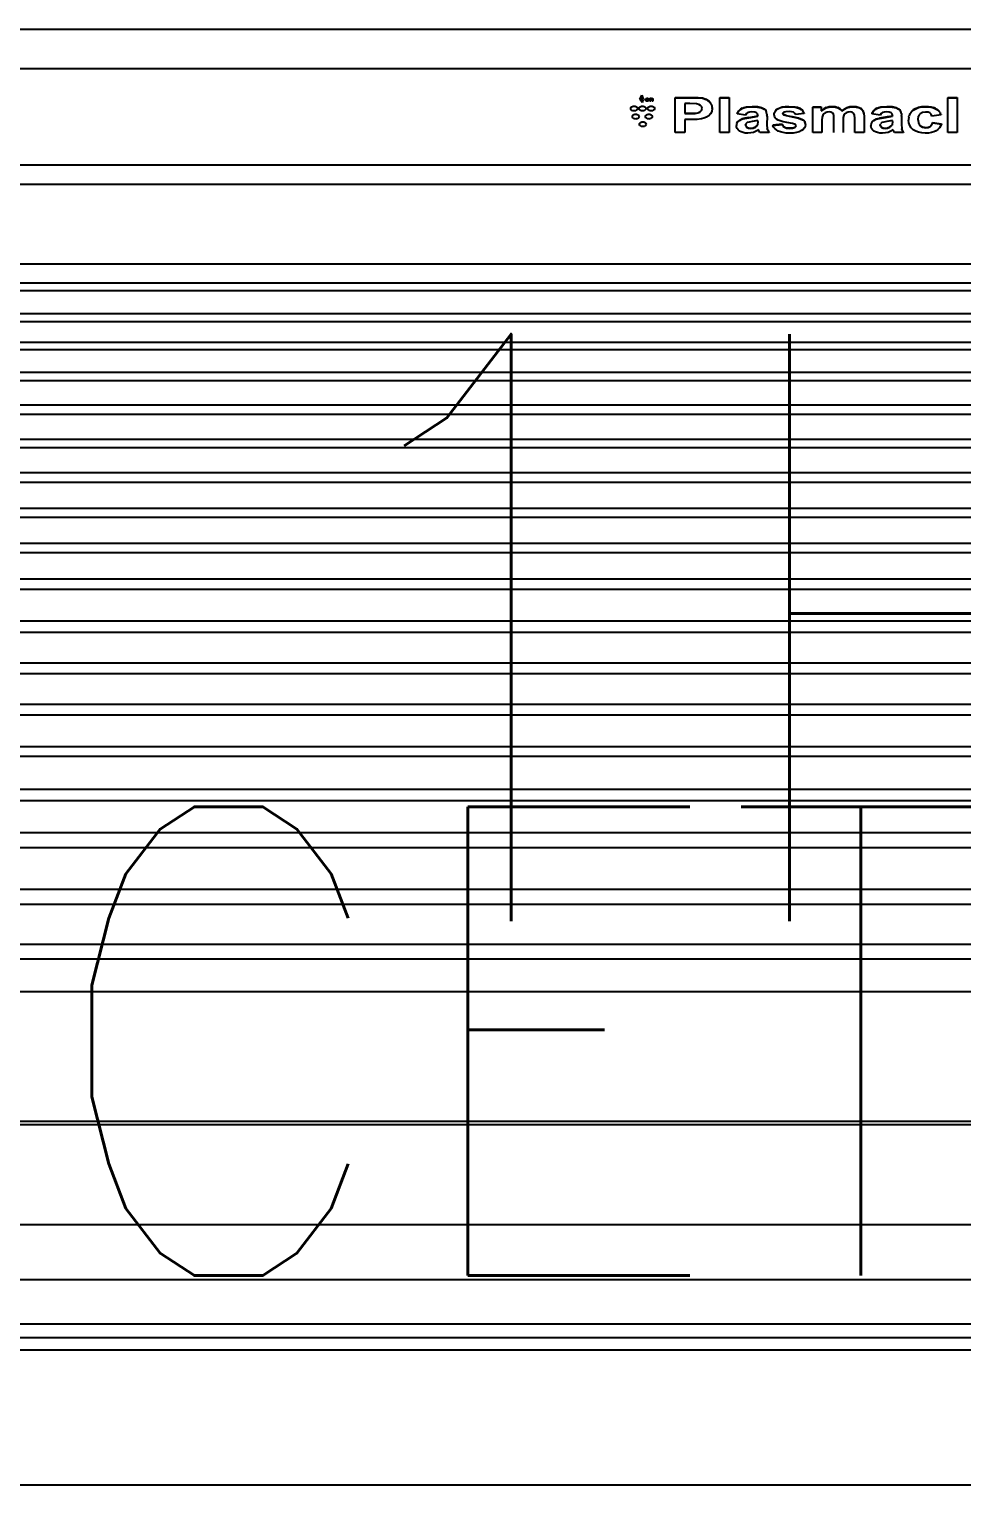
# Model space of a CAD drawing. Header units: inches. Extents: x -86208230 to 200276, y 9267 to 1246656.
# Drawn here: x 123153 to 123849, y 54973 to 56060 of the extents above; entities that cross this region are included whole.
import ezdxf
from ezdxf.enums import TextEntityAlignment as Align

# ---------------------------------------------------------------- set-up
doc = ezdxf.new("R2010")
doc.units = ezdxf.units.IN
doc.header["$MEASUREMENT"] = 0
doc.layers.add('Edges', color=7, linetype='Continuous')
doc.layers.add('partition', color=8, linetype='Continuous')
doc.layers.add('t3', color=8, linetype='Continuous', lineweight=25)
doc.styles.add('LAILA', font='romans.shx', dxfattribs={"width": 0.85})

# ---------------------------------------------------------------- blocks, each defined once
blk = doc.blocks.new('1.0HP AIR CONDITION')
for p, q in [((-1478.9, 93.4), (1478.9, 93.4)), ((1478.9, 52.1), (-1478.9, 52.1))]:
    blk.add_line(p, q)
at = {"layer": 'Edges'}
for p, q in [((-1478.9, 985.9), (1478.9, 985.9)), ((-1478.9, 956.6), (1478.9, 956.6)), ((-194.3, 933.7), (-193, 936.5)), ((-193, 936.5), (-191.8, 933.7)), ((-192.7, 931), (-193, 936.5)), ((-168, 934.9), (-156.3, 934.9)), ((-168, 934.9), (-168, 934.7)), ((-168, 934.7), (-156.3, 934.7)), ((-168, 908.6), (-168, 934.7)), ((-156.3, 934.9), (-150.9, 934.8)), ((-156.3, 934.7), (-150.9, 934.6)), ((-150.9, 934.8), (-147.7, 934.5)), ((-134.6, 934.9), (-127.7, 934.9)), ((-134.6, 934.9), (-134.6, 934.7)), ((-134.6, 934.7), (-127.7, 934.7)), ((-134.6, 908.6), (-134.6, 934.7)), ((-127.7, 934.9), (-127.7, 934.7)), ((-127.7, 934.7), (-127.7, 908.6)), ((35.5, 934.9), (42.4, 934.9)), ((35.5, 934.9), (35.5, 934.7)), ((35.5, 934.7), (42.4, 934.7)), ((35.5, 908.6), (35.5, 934.7)), ((42.4, 934.9), (42.4, 934.7)), ((42.4, 934.7), (42.4, 908.6)), ((-201.2, 926.6), (-201.1, 926.9)), ((-201.1, 926.1), (-201.2, 926.6)), ((-201.1, 927.1), (-200.9, 927.5)), ((-201.1, 926.9), (-201.1, 927.1)), ((-200.9, 925.7), (-201.1, 926.1)), ((-200.9, 927.5), (-200.5, 927.9)), ((-200.5, 925.3), (-200.9, 925.7)), ((-200.5, 927.9), (-199.9, 928.2)), ((-199.9, 925), (-200.5, 925.3)), ((-199.9, 928.2), (-199.3, 928.4)), ((-199.3, 924.8), (-199.9, 925)), ((-199.3, 928.4), (-198.7, 928.4)), ((-198.7, 924.8), (-199.3, 924.8)), ((-198.7, 928.4), (-198, 928.4)), ((-198, 924.8), (-198.7, 924.8)), ((-198, 928.4), (-197.4, 928.2)), ((-197.4, 925), (-198, 924.8)), ((-197.4, 928.2), (-196.9, 927.9)), ((-196.9, 925.3), (-197.4, 925)), ((-196.9, 927.9), (-196.5, 927.5)), ((-196.5, 925.7), (-196.9, 925.3)), ((-196.5, 927.5), (-196.3, 927.1)), ((-196.3, 926.1), (-196.5, 925.7)), ((-196.3, 927.1), (-196.2, 926.9)), ((-196.2, 926.6), (-196.3, 926.1)), ((-196.2, 926.9), (-196.2, 926.6)), ((-195, 926.6), (-194.9, 926.9)), ((-194.9, 926.1), (-195, 926.6)), ((-194.9, 927.1), (-194.6, 927.5)), ((-194.9, 926.9), (-194.9, 927.1)), ((-194.6, 925.7), (-194.9, 926.1)), ((-194.6, 927.5), (-194.2, 927.9)), ((-194.2, 925.3), (-194.6, 925.7)), ((-192.7, 931), (-194.3, 933.7)), ((-194.2, 927.9), (-193.7, 928.2)), ((-193.7, 925), (-194.2, 925.3)), ((-193.7, 928.2), (-193.1, 928.4)), ((-193.1, 924.8), (-193.7, 925)), ((-193.1, 928.4), (-192.4, 928.4)), ((-192.4, 924.8), (-193.1, 924.8)), ((-191.8, 933.7), (-192.7, 931)), ((-192.4, 928.4), (-191.8, 928.4)), ((-191.8, 924.8), (-192.4, 924.8)), ((-191.8, 928.4), (-191.2, 928.2)), ((-191.2, 925), (-191.8, 924.8)), ((-191.2, 928.2), (-190.7, 927.9)), ((-190.7, 925.3), (-191.2, 925)), ((-190.7, 927.9), (-190.3, 927.5)), ((-190.3, 925.7), (-190.7, 925.3)), ((-190.3, 927.5), (-190, 927.1)), ((-190, 926.1), (-190.3, 925.7)), ((-190.2, 933.2), (-190.1, 933.5)), ((-190.1, 932.9), (-190.2, 933.2)), ((-190.1, 933.5), (-190, 933.8)), ((-190, 932.6), (-190.1, 932.9)), ((-190, 933.8), (-189.8, 934)), ((-189.8, 932.4), (-190, 932.6)), ((-190, 927.1), (-190, 926.9)), ((-190, 926.9), (-189.9, 926.6)), ((-189.9, 926.6), (-190, 926.1)), ((-189.8, 934), (-189.5, 934.2)), ((-189.5, 932.2), (-189.8, 932.4)), ((-189.5, 934.2), (-189.2, 934.3)), ((-189.4, 933.5), (-189.5, 933.2)), ((-189.5, 933.2), (-189.4, 932.9)), ((-189.2, 932.1), (-189.5, 932.2)), ((-189.3, 933.6), (-189.4, 933.5)), ((-189.4, 932.9), (-189.3, 932.8)), ((-189.1, 933.8), (-189.3, 933.7)), ((-189.3, 933.7), (-189.3, 933.6)), ((-189.3, 932.8), (-189.3, 932.7)), ((-189.3, 932.7), (-189.1, 932.6)), ((-189.2, 934.3), (-188.8, 934.3)), ((-188.8, 932.1), (-189.2, 932.1)), ((-188.8, 933.9), (-189.1, 933.8)), ((-189.1, 932.6), (-188.8, 932.6)), ((-188.8, 934.3), (-188.5, 934.3)), ((-188.7, 933.8), (-188.8, 933.9)), ((-188.8, 932.6), (-188.7, 932.6)), ((-188.5, 932.1), (-188.8, 932.1)), ((-188.6, 933.8), (-188.7, 933.8)), ((-188.7, 932.6), (-188.6, 932.6)), ((-188.4, 933.7), (-188.6, 933.8)), ((-188.6, 932.6), (-188.4, 932.7)), ((-188.5, 934.3), (-188.3, 934.2)), ((-188.3, 932.2), (-188.5, 932.1)), ((-188.5, 926.6), (-188.4, 926.9)), ((-188.4, 926.1), (-188.5, 926.6)), ((-188.3, 933.6), (-188.4, 933.7)), ((-188.4, 932.7), (-188.3, 932.8)), ((-188.4, 927.1), (-188.1, 927.5)), ((-188.4, 926.9), (-188.4, 927.1)), ((-188.1, 925.7), (-188.4, 926.1)), ((-188.3, 934.2), (-188.1, 934.1)), ((-188.2, 933.5), (-188.3, 933.6)), ((-188.3, 932.8), (-188.2, 932.9)), ((-188.1, 932.3), (-188.3, 932.2)), ((-188.2, 933.2), (-188.2, 933.5)), ((-188.2, 932.9), (-188.2, 933.2)), ((-188.1, 934.1), (-187.9, 934)), ((-187.9, 932.4), (-188.1, 932.3)), ((-188.1, 927.5), (-187.7, 927.9)), ((-187.7, 925.3), (-188.1, 925.7)), ((-187.9, 934), (-187.7, 933.8)), ((-187.7, 932.6), (-187.9, 932.4)), ((-187.7, 933.8), (-187.6, 933.6)), ((-187.6, 932.8), (-187.7, 932.6)), ((-187.7, 927.9), (-187.2, 928.2)), ((-187.2, 925), (-187.7, 925.3)), ((-187.6, 933.6), (-187.5, 933.4)), ((-187.5, 933), (-187.6, 932.8)), ((-187.5, 933.4), (-187.5, 933.2)), ((-187.5, 933.2), (-187.5, 933)), ((-187.2, 928.2), (-186.6, 928.4)), ((-186.6, 924.8), (-187.2, 925)), ((-186.9, 932.2), (-186.9, 934.3)), ((-186.9, 934.3), (-186.3, 934.3)), ((-186.3, 932.2), (-186.9, 932.2)), ((-186.6, 928.4), (-186, 928.4)), ((-186, 924.8), (-186.6, 924.8)), ((-186.3, 934.3), (-186.3, 934)), ((-186.3, 934), (-186.1, 934.1)), ((-186.2, 933.4), (-186.3, 933.1)), ((-186.3, 933.1), (-186.3, 932.2)), ((-186.1, 933.7), (-186.2, 933.6)), ((-186.2, 933.6), (-186.2, 933.4)), ((-186.1, 934.1), (-185.9, 934.2)), ((-186, 933.8), (-186.1, 933.7)), ((-185.9, 933.9), (-186, 933.8)), ((-186, 928.4), (-185.3, 928.4)), ((-185.3, 924.8), (-186, 924.8)), ((-185.9, 934.2), (-185.7, 934.3)), ((-185.7, 933.9), (-185.9, 933.9)), ((-185.7, 934.3), (-185.4, 934.3)), ((-185.6, 933.9), (-185.7, 933.9)), ((-185.4, 933.8), (-185.6, 933.9)), ((-185.4, 934.3), (-185.2, 934.3)), ((-185.3, 933.7), (-185.4, 933.8)), ((-185.4, 933.8), (-185.4, 933.8)), ((-185.3, 933.5), (-185.3, 933.7)), ((-185.3, 933.2), (-185.3, 933.5)), ((-185.3, 932.2), (-185.3, 933.2)), ((-184.6, 932.2), (-185.3, 932.2)), ((-185.3, 928.4), (-184.7, 928.2)), ((-184.7, 925), (-185.3, 924.8)), ((-185.2, 934.3), (-185, 934.2)), ((-185, 934.2), (-184.9, 934.2)), ((-184.9, 934.2), (-184.7, 934.1)), ((-184.7, 934.1), (-184.7, 934)), ((-184.7, 934), (-184.6, 933.8)), ((-184.7, 928.2), (-184.2, 927.9)), ((-184.2, 925.3), (-184.7, 925)), ((-184.6, 933.8), (-184.6, 933.5)), ((-184.6, 933.5), (-184.6, 932.2)), ((-184.2, 927.9), (-183.8, 927.5)), ((-183.8, 925.7), (-184.2, 925.3)), ((-183.8, 927.5), (-183.5, 927.1)), ((-183.5, 926.1), (-183.8, 925.7)), ((-183.5, 927.1), (-183.5, 926.9)), ((-183.5, 926.9), (-183.5, 926.6)), ((-183.5, 926.6), (-183.5, 926.1)), ((-157.2, 930.3), (-160.7, 930.3)), ((-160.7, 930.3), (-160.7, 923.1)), ((-152, 930.1), (-157.2, 930.3)), ((-150.4, 929.7), (-152, 930.1)), ((-151, 923.5), (-149.7, 924.1)), ((-151, 923.3), (-149.7, 923.8)), ((-150.9, 934.6), (-147.7, 934.3)), ((-149.1, 928.9), (-150.4, 929.7)), ((-149.7, 924.1), (-148.8, 924.8)), ((-149.7, 923.8), (-148.8, 924.6)), ((-149.7, 924.1), (-149.7, 923.8)), ((-148.2, 927.9), (-149.1, 928.9)), ((-148.4, 925.3), (-148.8, 924.8)), ((-148.8, 924.8), (-148.8, 924.6)), ((-148.4, 925.3), (-148.1, 925.5)), ((-148, 926.7), (-148.2, 927.9)), ((-148.2, 925.7), (-148.1, 926.1)), ((-148.2, 925.7), (-148.1, 925.5)), ((-148.1, 926.1), (-148, 926.7)), ((-147.7, 934.5), (-144.9, 933.6)), ((-147.7, 934.3), (-144.9, 933.4)), ((-144.9, 933.6), (-142.6, 932)), ((-144.9, 933.4), (-142.6, 931.7)), ((-142.6, 932), (-141.6, 930.9)), ((-142.6, 932), (-142.6, 931.7)), ((-142.6, 931.7), (-141.6, 930.7)), ((-140.8, 924.5), (-141.7, 922.6)), ((-141.6, 930.9), (-141.6, 930.7)), ((-141.6, 930.7), (-141, 929.7)), ((-141, 929.7), (-141, 929.5)), ((-141, 929.5), (-140.6, 928.4)), ((-140.5, 926.7), (-140.8, 924.5)), ((-140.6, 928.4), (-140.6, 928.2)), ((-140.6, 928.2), (-140.5, 926.9)), ((-140.5, 926.8), (-140.5, 926.9)), ((-140.5, 926.7), (-140.5, 926.9)), ((-140.5, 926.8), (-140.5, 926.7)), ((-121.7, 922.8), (-120.5, 924.9)), ((-120.5, 924.9), (-120.3, 925.2)), ((-120.5, 924.9), (-120.3, 924.9)), ((-119.3, 926.1), (-120.3, 925.2)), ((-120.3, 924.9), (-119.3, 925.9)), ((-120.3, 925.2), (-120.3, 924.9)), ((-118.1, 926.9), (-119.3, 926.1)), ((-119.3, 925.9), (-118.1, 926.6)), ((-119.3, 926.1), (-119.3, 925.9)), ((-118.1, 926.9), (-116.7, 927.4)), ((-118.1, 926.6), (-116.7, 927.2)), ((-118.1, 926.9), (-118.1, 926.6)), ((-116.7, 927.4), (-114.9, 927.9)), ((-116.7, 927.2), (-114.9, 927.6)), ((-116.7, 927.4), (-116.7, 927.2)), ((-114.9, 927.9), (-110.5, 928.2)), ((-114.9, 927.6), (-110.5, 927.9)), ((-114.9, 927.9), (-114.9, 927.6)), ((-112.6, 924), (-113.8, 923.6)), ((-111, 924.1), (-112.6, 924)), ((-108.7, 924), (-111, 924.1)), ((-110.5, 928.2), (-106.5, 928)), ((-110.5, 927.9), (-106.5, 927.7)), ((-107.3, 923.5), (-108.7, 924)), ((-106.5, 928), (-103.6, 927.4)), ((-106.5, 927.7), (-103.6, 927.1)), ((-103.6, 927.4), (-103.6, 927.1)), ((-103.6, 927.4), (-101.7, 926.5)), ((-103.6, 927.1), (-101.7, 926.2)), ((-101.7, 926.5), (-101.7, 926.2)), ((-101.7, 926.5), (-100.4, 925.4)), ((-101.7, 926.2), (-100.4, 925.1)), ((-100.4, 925.4), (-100.4, 925.1)), ((-100.2, 924.9), (-100.4, 925.4)), ((-100.4, 925.1), (-100.2, 924.9)), ((-99.8, 923.7), (-100.2, 924.9)), ((-94, 923.6), (-93.5, 924.4)), ((-92.7, 925.6), (-93.5, 924.6)), ((-93.5, 924.4), (-92.7, 925.4)), ((-93.5, 924.6), (-93.5, 924.4)), ((-91.5, 926.5), (-92.7, 925.6)), ((-92.7, 925.4), (-91.5, 926.3)), ((-92.7, 925.6), (-92.7, 925.4)), ((-91.5, 926.5), (-90, 927.2)), ((-91.5, 926.3), (-90, 927)), ((-91.5, 926.5), (-91.5, 926.3)), ((-90, 927.2), (-88.1, 927.8)), ((-90, 927), (-88.1, 927.5)), ((-90, 927.2), (-90, 927)), ((-88.1, 927.8), (-85.9, 928.1)), ((-88.1, 927.5), (-85.9, 927.8)), ((-88.1, 927.8), (-88.1, 927.5)), ((-87, 923.8), (-87.6, 923.3)), ((-85.5, 924.2), (-87, 923.8)), ((-85.9, 928.1), (-83.3, 928.2)), ((-85.9, 928.1), (-85.9, 927.8)), ((-85.9, 927.8), (-83.3, 927.9)), ((-83.1, 924.3), (-85.5, 924.2)), ((-83.3, 928.2), (-78.6, 927.9)), ((-83.3, 927.9), (-78.6, 927.6)), ((-81.2, 924.2), (-83.1, 924.3)), ((-79.8, 923.8), (-81.2, 924.2)), ((-78.6, 927.9), (-76.8, 927.5)), ((-78.6, 927.6), (-76.8, 927.2)), ((-76.8, 927.5), (-75.3, 926.9)), ((-76.8, 927.5), (-76.8, 927.2)), ((-76.8, 927.2), (-75.3, 926.7)), ((-75.3, 926.9), (-75.3, 926.7)), ((-74.1, 926.2), (-75.3, 926.9)), ((-75.3, 926.7), (-74.1, 926)), ((-74.1, 926.2), (-74.1, 926)), ((-74.1, 926.2), (-73.1, 925.4)), ((-74.1, 926), (-73.1, 925.1)), ((-73.1, 925.4), (-73.1, 925.1)), ((-72.9, 924.9), (-73.1, 925.4)), ((-73.1, 925.1), (-72.9, 924.9)), ((-71.7, 923.2), (-72.9, 924.9)), ((-65.4, 927.8), (-59, 927.8)), ((-65.4, 927.8), (-65.4, 927.5)), ((-65.4, 927.5), (-59, 927.5)), ((-65.4, 908.6), (-65.4, 927.5)), ((-59, 927.8), (-59, 927.5)), ((-59, 927.5), (-59, 925.2)), ((-59, 924.9), (-57.2, 926.2)), ((-59, 925.2), (-58.7, 925.4)), ((-59, 925.2), (-59, 924.9)), ((-57.2, 926.5), (-58.7, 925.4)), ((-55.3, 927.4), (-57.2, 926.5)), ((-57.2, 926.2), (-55.3, 927.2)), ((-57.2, 926.5), (-57.2, 926.2)), ((-54.7, 924), (-56.1, 923.5)), ((-55.3, 927.4), (-53.2, 928)), ((-55.3, 927.2), (-53.2, 927.7)), ((-55.3, 927.4), (-55.3, 927.2)), ((-53.2, 924.1), (-54.7, 924)), ((-53.2, 928), (-50.9, 928.2)), ((-53.2, 928), (-53.2, 927.7)), ((-53.2, 927.7), (-50.9, 927.9)), ((-52, 924), (-53.2, 924.1)), ((-51.1, 923.7), (-52, 924)), ((-50.9, 928.2), (-48.6, 928)), ((-50.9, 928.2), (-50.9, 927.9)), ((-50.9, 927.9), (-48.6, 927.7)), ((-48.6, 928), (-46.6, 927.4)), ((-48.6, 928), (-48.6, 927.7)), ((-48.6, 927.7), (-46.6, 927.2)), ((-46.6, 927.4), (-46.6, 927.2)), ((-44.9, 926.5), (-46.6, 927.4)), ((-46.6, 927.2), (-44.9, 926.2)), ((-44.9, 926.5), (-44.9, 926.2)), ((-44.9, 926.5), (-43.6, 925.2)), ((-44.9, 926.2), (-43.6, 924.9)), ((-43.6, 924.9), (-41.8, 926.2)), ((-43.6, 925.2), (-43.2, 925.5)), ((-43.6, 925.2), (-43.6, 924.9)), ((-41.8, 926.5), (-43.2, 925.5)), ((-41.8, 926.5), (-39.9, 927.4)), ((-41.8, 926.2), (-39.9, 927.2)), ((-41.8, 926.5), (-41.8, 926.2)), ((-39, 923.9), (-40.4, 923.5)), ((-39.9, 927.4), (-37.8, 928)), ((-39.9, 927.2), (-37.8, 927.7)), ((-39.9, 927.4), (-39.9, 927.2)), ((-37.6, 924.1), (-39, 923.9)), ((-37.8, 928), (-35.6, 928.2)), ((-37.8, 928), (-37.8, 927.7)), ((-37.8, 927.7), (-35.6, 927.9)), ((-35.9, 923.8), (-37.6, 924.1)), ((-34.7, 923), (-35.9, 923.8)), ((-35.6, 928.2), (-33, 928)), ((-35.6, 928.2), (-35.6, 927.9)), ((-35.6, 927.9), (-33, 927.7)), ((-33, 928), (-30.8, 927.3)), ((-33, 928), (-33, 927.7)), ((-33, 927.7), (-30.8, 927.1)), ((-30.8, 927.3), (-30.8, 927.1)), ((-30.8, 927.1), (-29, 926)), ((-29, 926.3), (-30.1, 926.9)), ((-29, 926.3), (-29, 926)), ((-29, 926.3), (-27.8, 924.9)), ((-29, 926), (-27.8, 924.6)), ((-27.8, 924.9), (-27.8, 924.6)), ((-27.3, 923.3), (-27.8, 924.6)), ((-19.9, 925.2), (-21.3, 922.8)), ((-21.3, 922.8), (-19.9, 924.9)), ((-18.9, 926.1), (-19.9, 925.2)), ((-19.9, 924.9), (-18.9, 925.9)), ((-19.9, 925.2), (-19.9, 924.9)), ((-17.7, 926.9), (-18.9, 926.1)), ((-18.9, 925.9), (-17.7, 926.6)), ((-18.9, 926.1), (-18.9, 925.9)), ((-17.7, 926.9), (-16.3, 927.4)), ((-17.7, 926.6), (-16.3, 927.2)), ((-17.7, 926.9), (-17.7, 926.6)), ((-16.3, 927.4), (-14.5, 927.9)), ((-16.3, 927.2), (-14.5, 927.6)), ((-16.3, 927.4), (-16.3, 927.2)), ((-14.5, 927.9), (-10.1, 928.2)), ((-14.5, 927.6), (-10.1, 927.9)), ((-14.5, 927.9), (-14.5, 927.6)), ((-12.2, 924), (-13.4, 923.6)), ((-10.6, 924.1), (-12.2, 924)), ((-8.3, 924), (-10.6, 924.1)), ((-10.1, 928.2), (-6.1, 928)), ((-10.1, 927.9), (-6.1, 927.7)), ((-6.9, 923.5), (-8.3, 924)), ((-6.1, 928), (-3.2, 927.4)), ((-6.1, 927.7), (-3.2, 927.1)), ((-3.2, 927.4), (-3.2, 927.1)), ((-3.2, 927.4), (-1.3, 926.5)), ((-3.2, 927.1), (-1.3, 926.2)), ((-1.3, 926.5), (-1.3, 926.2)), ((-1.3, 926.5), (-0.1, 925.4)), ((-1.3, 926.2), (-0.1, 925.1)), ((-0.1, 925.4), (-0.1, 925.1)), ((0.1, 925), (-0.1, 925.4)), ((-0.1, 925.1), (0.1, 925)), ((0.6, 923.7), (0.1, 925)), ((7.3, 922.9), (8, 923.9)), ((9.5, 925.6), (8, 924.1)), ((8, 923.9), (9.5, 925.3)), ((8, 924.1), (8, 923.9)), ((11.4, 926.7), (9.5, 925.6)), ((9.5, 925.3), (11.4, 926.5)), ((9.5, 925.6), (9.5, 925.3)), ((11.4, 926.7), (13.5, 927.5)), ((11.4, 926.5), (13.5, 927.3)), ((11.4, 926.7), (11.4, 926.5)), ((13.5, 927.5), (16, 928)), ((13.5, 927.3), (16, 927.8)), ((13.5, 927.5), (13.5, 927.3)), ((16, 928), (18.7, 928.2)), ((16, 928), (16, 927.8)), ((16, 927.8), (18.7, 927.9)), ((18.8, 924), (16.5, 923.7)), ((18.7, 928.2), (21, 928.1)), ((18.7, 928.2), (18.7, 927.9)), ((18.7, 927.9), (21, 927.8)), ((20.6, 923.8), (18.8, 924)), ((22, 923.3), (20.6, 923.8)), ((21, 928.1), (23, 927.8)), ((21, 928.1), (21, 927.8)), ((21, 927.8), (23, 927.6)), ((23, 927.8), (24.8, 927.3)), ((23, 927.8), (23, 927.6)), ((23, 927.6), (24.8, 927.1)), ((24.8, 927.3), (24.8, 927.1)), ((26.3, 926.7), (24.8, 927.3)), ((24.8, 927.1), (26.3, 926.4)), ((26.3, 926.7), (26.3, 926.4)), ((26.3, 926.7), (27.6, 925.9)), ((26.3, 926.4), (27.6, 925.6)), ((27.6, 925.9), (27.6, 925.6)), ((27.6, 925.9), (28.7, 924.8)), ((27.6, 925.6), (28.7, 924.6)), ((28.7, 924.8), (28.7, 924.6)), ((29.6, 923.6), (28.7, 924.6)), ((-200, 920.5), (-199.9, 921)), ((-199.9, 920.1), (-200, 920.5)), ((-199.9, 921), (-199.7, 921.5)), ((-199.7, 919.6), (-199.9, 920.1)), ((-199.7, 921.5), (-199.3, 921.8)), ((-199.3, 919.3), (-199.7, 919.6)), ((-199.3, 921.8), (-198.8, 922.1)), ((-198.8, 919), (-199.3, 919.3)), ((-198.8, 922.1), (-198.2, 922.3)), ((-198.2, 918.8), (-198.8, 919)), ((-198.2, 922.3), (-197.5, 922.4)), ((-197.5, 918.7), (-198.2, 918.8)), ((-197.5, 922.4), (-196.9, 922.3)), ((-196.9, 918.8), (-197.5, 918.7)), ((-196.9, 922.3), (-196.3, 922.1)), ((-196.3, 919), (-196.9, 918.8)), ((-196.3, 922.1), (-195.7, 921.8)), ((-195.7, 919.3), (-196.3, 919)), ((-195.7, 921.8), (-195.3, 921.5)), ((-195.3, 919.6), (-195.7, 919.3)), ((-195.3, 921.5), (-195.1, 921)), ((-195.1, 920.1), (-195.3, 919.6)), ((-195.1, 921), (-195, 920.5)), ((-195, 920.5), (-195.1, 920.1)), ((-194.7, 914.9), (-194.6, 915.4)), ((-194.6, 914.4), (-194.7, 914.9)), ((-194.6, 915.4), (-194.4, 915.8)), ((-194.4, 914), (-194.6, 914.4)), ((-194.4, 915.8), (-194, 916.2)), ((-194, 913.6), (-194.4, 914)), ((-194, 916.2), (-193.4, 916.5)), ((-193.4, 913.3), (-194, 913.6)), ((-193.4, 916.5), (-192.8, 916.7)), ((-192.8, 913.1), (-193.4, 913.3)), ((-192.8, 916.7), (-192.2, 916.7)), ((-192.2, 913.1), (-192.8, 913.1)), ((-192.2, 916.7), (-191.5, 916.7)), ((-191.5, 913.1), (-192.2, 913.1)), ((-191.5, 916.7), (-190.9, 916.5)), ((-190.9, 913.3), (-191.5, 913.1)), ((-190.9, 916.5), (-190.4, 916.2)), ((-190.4, 913.6), (-190.9, 913.3)), ((-190.4, 916.2), (-190, 915.8)), ((-190, 914), (-190.4, 913.6)), ((-190.2, 920.5), (-190.1, 921)), ((-190.1, 920.1), (-190.2, 920.5)), ((-190.1, 921), (-189.8, 921.5)), ((-189.8, 919.6), (-190.1, 920.1)), ((-190, 915.8), (-189.8, 915.4)), ((-189.8, 914.4), (-190, 914)), ((-189.8, 921.5), (-189.4, 921.8)), ((-189.4, 919.3), (-189.8, 919.6)), ((-189.8, 915.4), (-189.7, 914.9)), ((-189.7, 914.9), (-189.8, 914.4)), ((-189.4, 921.8), (-188.9, 922.1)), ((-188.9, 919), (-189.4, 919.3)), ((-188.9, 922.1), (-188.3, 922.3)), ((-188.3, 918.8), (-188.9, 919)), ((-188.3, 922.3), (-187.7, 922.4)), ((-187.7, 918.7), (-188.3, 918.8)), ((-187.7, 922.4), (-187, 922.3)), ((-187, 918.8), (-187.7, 918.7)), ((-187, 922.3), (-186.4, 922.1)), ((-186.4, 919), (-187, 918.8)), ((-186.4, 922.1), (-185.9, 921.8)), ((-185.9, 919.3), (-186.4, 919)), ((-185.9, 921.8), (-185.5, 921.5)), ((-185.5, 919.6), (-185.9, 919.3)), ((-185.5, 921.5), (-185.2, 921)), ((-185.2, 920.1), (-185.5, 919.6)), ((-185.2, 921), (-185.1, 920.5)), ((-185.1, 920.5), (-185.2, 920.1)), ((-160.7, 923.1), (-156.8, 923.1)), ((-160.7, 923.1), (-160.7, 922.9)), ((-160.7, 922.9), (-156.8, 922.9)), ((-156, 918.5), (-160.7, 918.5)), ((-160.7, 918.5), (-160.7, 908.6)), ((-156.8, 923.1), (-153.2, 923.2)), ((-156.8, 922.9), (-153.2, 923)), ((-151.7, 918.5), (-156, 918.5)), ((-153.2, 923.2), (-151, 923.5)), ((-153.2, 923), (-151, 923.3)), ((-153.2, 923.2), (-153.2, 923)), ((-148.5, 918.8), (-151.7, 918.5)), ((-151, 923.5), (-151, 923.3)), ((-146.6, 919.3), (-148.5, 918.8)), ((-144.7, 920.1), (-146.6, 919.3)), ((-143, 921.2), (-144.7, 920.1)), ((-141.7, 922.6), (-143, 921.2)), ((-122.2, 915.5), (-122.4, 914)), ((-122.4, 913.9), (-122.4, 914)), ((-122.3, 912.6), (-122.4, 913.9)), ((-121.5, 916.6), (-122.2, 915.5)), ((-121.7, 922.8), (-121.7, 922.6)), ((-115.5, 921.7), (-121.7, 922.6)), ((-121.5, 916.6), (-121.4, 916.9)), ((-121.5, 916.6), (-121.4, 916.6)), ((-120.1, 918), (-121.4, 916.9)), ((-121.4, 916.6), (-120.1, 917.7)), ((-121.4, 916.9), (-121.4, 916.6)), ((-120.1, 918), (-118.4, 918.8)), ((-120.1, 917.7), (-118.4, 918.6)), ((-120.1, 918), (-120.1, 917.7)), ((-116.1, 919.4), (-118.4, 918.8)), ((-118.4, 918.6), (-116.1, 919.2)), ((-118.4, 918.8), (-118.4, 918.6)), ((-113, 920), (-116.1, 919.4)), ((-116.1, 919.2), (-113, 919.7)), ((-116.1, 919.4), (-116.1, 919.2)), ((-115.5, 914.4), (-115.6, 914.3)), ((-115.6, 914.3), (-115.5, 914.2)), ((-114.8, 922.9), (-115.5, 921.7)), ((-115.2, 915.3), (-115.5, 914.4)), ((-115.5, 914.2), (-115.5, 914.4)), ((-115.5, 914.2), (-115.3, 913.6)), ((-114.5, 912.7), (-115.3, 913.6)), ((-115.3, 913.6), (-115.3, 913.3)), ((-115.3, 913.3), (-114.5, 912.5)), ((-114.2, 916.1), (-115.2, 915.3)), ((-113.8, 923.6), (-114.8, 922.9)), ((-112.8, 916.5), (-114.2, 916.1)), ((-113, 920), (-108.9, 920.6)), ((-113, 919.7), (-108.9, 920.4)), ((-110.5, 916.9), (-112.8, 916.5)), ((-106.3, 917.7), (-110.5, 916.9)), ((-108.9, 920.6), (-106.3, 921.2)), ((-108.9, 920.4), (-106.3, 920.9)), ((-108.2, 912.9), (-107.2, 913.6)), ((-108.2, 912.6), (-107.2, 913.4)), ((-106.5, 922.7), (-107.3, 923.5)), ((-106.7, 914.3), (-107.2, 913.6)), ((-107.2, 913.6), (-107.2, 913.4)), ((-106.7, 914.3), (-106.6, 914.5)), ((-106.7, 914.3), (-106.6, 914.3)), ((-106.3, 916.9), (-106.6, 914.5)), ((-106.6, 914.3), (-106.6, 914.5)), ((-106.3, 921.4), (-106.5, 922.7)), ((-106.3, 921.2), (-106.3, 921.4)), ((-106.3, 921.2), (-106.3, 920.9)), ((-106.3, 916.9), (-106.3, 917.7)), ((-99.8, 923.4), (-99.8, 923.7)), ((-99.7, 922.5), (-99.8, 923.4)), ((-99.7, 922.5), (-99.6, 921.3)), ((-99.5, 920.9), (-99.6, 921.3)), ((-99.5, 920.9), (-99.6, 914.8)), ((-99.6, 914.7), (-99.6, 914.8)), ((-99.6, 914.7), (-99.3, 911.4)), ((-88.3, 915), (-95.2, 914.3)), ((-95.2, 914), (-88.3, 914.8)), ((-95.2, 914.3), (-95.2, 914)), ((-94.6, 912.7), (-95.2, 914)), ((-94.2, 922.6), (-94, 923.3)), ((-94.2, 922.4), (-94.2, 922.6)), ((-94.2, 922.1), (-94.2, 922.4)), ((-94, 920.8), (-94.2, 922.1)), ((-94, 923.6), (-94, 923.3)), ((-93.4, 919.7), (-94, 920.8)), ((-92.5, 918.7), (-93.4, 919.7)), ((-91.1, 917.9), (-92.5, 918.7)), ((-87.4, 916.7), (-91.1, 917.9)), ((-88.3, 915), (-88.3, 914.8)), ((-87.9, 914.4), (-88.3, 915)), ((-88.3, 914.8), (-87.9, 914.4)), ((-87.9, 914.4), (-87.6, 913.7)), ((-87.6, 923.3), (-87.8, 922.9)), ((-87.7, 922.7), (-87.8, 922.9)), ((-87.8, 922.9), (-87.8, 922.8)), ((-87.8, 922.8), (-87.7, 922.7)), ((-87.7, 922.7), (-87.6, 922.5)), ((-87.6, 922.5), (-87.6, 922.3)), ((-87.1, 922.1), (-87.6, 922.5)), ((-87.6, 922.3), (-87.1, 921.9)), ((-87.6, 913.7), (-86.5, 912.8)), ((-87.6, 913.7), (-87.6, 913.5)), ((-87.6, 913.5), (-86.5, 912.6)), ((-80.6, 915.5), (-87.4, 916.7)), ((-87.1, 922.1), (-87.1, 921.9)), ((-85.1, 921.5), (-87.1, 922.1)), ((-87.1, 921.9), (-85.1, 921.3)), ((-85.1, 921.5), (-80.7, 920.7)), ((-85.1, 921.3), (-80.7, 920.5)), ((-80.7, 920.7), (-76, 919.7)), ((-80.7, 920.5), (-76, 919.5)), ((-78.3, 914.8), (-80.6, 915.5)), ((-78.8, 923), (-79.8, 923.8)), ((-78.2, 922.1), (-78.8, 923)), ((-78.7, 912.8), (-78, 913.4)), ((-78.7, 912.5), (-78, 913.1)), ((-77.9, 914.4), (-78.3, 914.8)), ((-71.7, 922.9), (-78.2, 922.1)), ((-78, 913.4), (-77.8, 913.9)), ((-78, 913.4), (-78, 913.1)), ((-77.8, 913.9), (-77.9, 914.4)), ((-76, 919.7), (-73, 918.5)), ((-76, 919.5), (-73, 918.2)), ((-73, 918.5), (-72.1, 917.8)), ((-73, 918.5), (-73, 918.2)), ((-73, 918.2), (-72.1, 917.5)), ((-72.1, 917.8), (-72.1, 917.5)), ((-71.8, 917.4), (-72.1, 917.5)), ((-71.8, 917.4), (-71.4, 916.9)), ((-71.7, 923.2), (-71.7, 922.9)), ((-71.1, 913.3), (-71.6, 912.1)), ((-71.4, 916.9), (-71.4, 916.6)), ((-71.3, 916.6), (-71.4, 916.6)), ((-71, 915.9), (-71.3, 916.6)), ((-70.9, 914.6), (-71.1, 913.3)), ((-71, 915.9), (-71, 915.7)), ((-70.9, 915.3), (-71, 915.7)), ((-70.9, 914.8), (-70.9, 915.3)), ((-70.9, 914.7), (-70.9, 914.8)), ((-70.9, 914.6), (-70.9, 914.8)), ((-70.9, 914.7), (-70.9, 914.6)), ((-58.3, 920.1), (-58.5, 917.8)), ((-58.5, 917.8), (-58.5, 908.6)), ((-57.9, 921.7), (-58.3, 920.1)), ((-57.2, 922.7), (-57.9, 921.7)), ((-56.1, 923.5), (-57.2, 922.7)), ((-50.5, 923.2), (-51.1, 923.7)), ((-50, 922.5), (-50.5, 923.2)), ((-49.7, 921.2), (-50, 922.5)), ((-49.6, 919), (-49.7, 921.2)), ((-49.6, 908.6), (-49.6, 919)), ((-42.6, 920), (-42.8, 917.7)), ((-42.8, 917.7), (-42.8, 908.6)), ((-42.2, 921.6), (-42.6, 920)), ((-41.4, 922.7), (-42.2, 921.6)), ((-40.4, 923.5), (-41.4, 922.7)), ((-34.2, 921.7), (-34.7, 923)), ((-34, 919.4), (-34.2, 921.7)), ((-34, 908.6), (-34, 919.4)), ((-27.3, 923.3), (-27.3, 923)), ((-27.2, 922.7), (-27.3, 923)), ((-27.2, 922.7), (-27.1, 920.9)), ((-27.1, 920.9), (-27.1, 908.6)), ((-21.8, 915.5), (-22.1, 914)), ((-22.1, 914), (-22.1, 913.8)), ((-21.9, 912.6), (-22.1, 913.8)), ((-21.2, 916.5), (-21.8, 915.5)), ((-21.3, 922.8), (-21.3, 922.6)), ((-15.1, 921.7), (-21.3, 922.6)), ((-21.2, 916.5), (-21, 916.6)), ((-19.7, 918), (-21, 916.9)), ((-21, 916.6), (-19.7, 917.7)), ((-21, 916.9), (-21, 916.6)), ((-19.7, 918), (-18.1, 918.8)), ((-19.7, 917.7), (-18.1, 918.6)), ((-19.7, 918), (-19.7, 917.7)), ((-18.1, 918.8), (-15.7, 919.4)), ((-18.1, 918.6), (-15.7, 919.2)), ((-18.1, 918.8), (-18.1, 918.6)), ((-12.6, 920), (-15.7, 919.4)), ((-15.7, 919.2), (-12.6, 919.7)), ((-15.7, 919.4), (-15.7, 919.2)), ((-15.2, 914.3), (-14.8, 915.3)), ((-14.9, 913.6), (-15.2, 914.3)), ((-14.4, 922.9), (-15.1, 921.7)), ((-14.1, 912.7), (-14.9, 913.6)), ((-14.9, 913.6), (-14.9, 913.3)), ((-14.9, 913.3), (-14.1, 912.5)), ((-13.8, 916.1), (-14.8, 915.3)), ((-13.4, 923.6), (-14.4, 922.9)), ((-12.4, 916.5), (-13.8, 916.1)), ((-8.5, 920.6), (-12.6, 920)), ((-12.6, 919.7), (-8.5, 920.4)), ((-10.1, 916.9), (-12.4, 916.5)), ((-5.9, 917.7), (-10.1, 916.9)), ((-8.5, 920.6), (-5.9, 921.2)), ((-8.5, 920.4), (-5.9, 920.9)), ((-7.8, 912.9), (-6.8, 913.6)), ((-7.8, 912.6), (-6.8, 913.4)), ((-6.1, 922.7), (-6.9, 923.5)), ((-6.8, 913.6), (-6.2, 914.3)), ((-6.8, 913.6), (-6.8, 913.4)), ((-5.9, 916.9), (-6.2, 914.5)), ((-6.2, 914.5), (-6.2, 914.3)), ((-5.9, 921.4), (-6.1, 922.7)), ((-5.9, 921.2), (-5.9, 921.4)), ((-5.9, 921.2), (-5.9, 920.9)), ((-5.9, 916.9), (-5.9, 917.7)), ((0.6, 923.4), (0.6, 923.7)), ((0.7, 922.8), (0.6, 923.4)), ((0.7, 922.8), (0.8, 921.3)), ((0.9, 920.8), (0.8, 921.3)), ((0.9, 920.8), (0.8, 915)), ((0.8, 915), (1.1, 911.4)), ((6.3, 920.1), (6.1, 918.3)), ((6.1, 918.3), (6.1, 918)), ((6.3, 915.9), (6.1, 918)), ((6.3, 920.5), (6.5, 920.9)), ((6.3, 920.5), (6.3, 920.3)), ((6.3, 920.1), (6.3, 920.3)), ((7, 913.9), (6.3, 915.9)), ((6.9, 922.1), (6.5, 920.9)), ((6.9, 922.1), (7, 922.2)), ((7, 922.4), (7.1, 922.7)), ((7, 922.4), (7, 922.2)), ((8, 912.2), (7, 913.9)), ((7.1, 922.7), (7.3, 922.9)), ((13.2, 918.4), (13.6, 921)), ((13.3, 917.9), (13.2, 918.4)), ((13.3, 917.9), (13.6, 915.8)), ((14.1, 922), (13.6, 921)), ((13.6, 915.6), (13.6, 915.8)), ((13.9, 915.2), (13.6, 915.8)), ((13.6, 915.6), (13.9, 915.2)), ((13.9, 915.2), (14.1, 914.7)), ((14.7, 922.7), (14.1, 922)), ((14.8, 913.9), (14.1, 914.7)), ((14.1, 914.7), (14.1, 914.5)), ((14.1, 914.5), (14.8, 913.7)), ((16.5, 923.7), (14.7, 922.7)), ((14.8, 913.9), (16.6, 912.9)), ((14.8, 913.9), (14.8, 913.7)), ((14.8, 913.7), (16.6, 912.6)), ((20.7, 912.7), (22.2, 913.3)), ((20.7, 912.5), (22.2, 913.1)), ((23, 922.3), (22, 923.3)), ((22.2, 913.3), (23.2, 914.4)), ((22.2, 913.1), (23.2, 914.2)), ((22.2, 913.3), (22.2, 913.1)), ((23.5, 921), (23, 922.3)), ((23.7, 915.6), (23.2, 914.4)), ((23.2, 914.4), (23.2, 914.2)), ((30.3, 921.9), (23.5, 921)), ((23.7, 915.6), (23.9, 915.9)), ((23.9, 916), (23.9, 916.1)), ((23.9, 916.1), (23.9, 915.9)), ((23.9, 916.1), (30.7, 915.3)), ((23.9, 915.9), (23.9, 916)), ((23.9, 915.9), (30.7, 915)), ((30, 913.4), (29.1, 912.1)), ((29.6, 923.6), (29.6, 923.3)), ((30, 922.9), (29.6, 923.3)), ((30.2, 922.5), (30, 922.9)), ((30.7, 915), (30, 913.4)), ((30.3, 922.2), (30.2, 922.5)), ((30.3, 922.2), (30.3, 921.9)), ((30.7, 915.3), (30.7, 915)), ((-160.7, 908.6), (-168, 908.6)), ((-127.7, 908.6), (-134.6, 908.6)), ((-121.9, 911.6), (-122.3, 912.6)), ((-121.1, 910.6), (-121.9, 911.6)), ((-120.1, 909.8), (-121.1, 910.6)), ((-118.9, 909.1), (-120.1, 909.8)), ((-117.4, 908.6), (-118.9, 909.1)), ((-115.7, 908.3), (-117.4, 908.6)), ((-113.8, 908.2), (-115.7, 908.3)), ((-114.5, 912.7), (-113.3, 912.2)), ((-114.5, 912.7), (-114.5, 912.5)), ((-114.5, 912.5), (-113.3, 911.9)), ((-111.6, 908.4), (-113.8, 908.2)), ((-113.3, 912.2), (-111.7, 912)), ((-113.3, 912.2), (-113.3, 911.9)), ((-113.3, 911.9), (-111.7, 911.7)), ((-111.7, 912), (-109.9, 912.2)), ((-111.7, 912), (-111.7, 911.7)), ((-111.7, 911.7), (-109.9, 911.9)), ((-109.5, 908.8), (-111.6, 908.4)), ((-109.9, 912.2), (-108.2, 912.9)), ((-109.9, 911.9), (-108.2, 912.6)), ((-109.9, 912.2), (-109.9, 911.9)), ((-107.6, 909.6), (-109.5, 908.8)), ((-108.2, 912.9), (-108.2, 912.6)), ((-105.7, 910.7), (-107.6, 909.6)), ((-105.5, 910.1), (-105.7, 910.7)), ((-104.8, 908.6), (-105.5, 910.1)), ((-98, 908.6), (-104.8, 908.6)), ((-99.3, 911.2), (-99.3, 911.4)), ((-98, 908.9), (-99.3, 911.2)), ((-98, 908.9), (-98, 908.6)), ((-93.7, 911.6), (-94.6, 912.7)), ((-92.5, 910.6), (-93.7, 911.6)), ((-91.1, 909.8), (-92.5, 910.6)), ((-89.4, 909.1), (-91.1, 909.8)), ((-87.5, 908.6), (-89.4, 909.1)), ((-85.2, 908.3), (-87.5, 908.6)), ((-86.5, 912.8), (-84.9, 912.2)), ((-86.5, 912.8), (-86.5, 912.6)), ((-86.5, 912.6), (-84.9, 912)), ((-82.7, 908.2), (-85.2, 908.3)), ((-84.9, 912.2), (-82.7, 912.1)), ((-84.9, 912.2), (-84.9, 912)), ((-84.9, 912), (-82.7, 911.8)), ((-82.7, 912.1), (-80.4, 912.2)), ((-82.7, 912.1), (-82.7, 911.8)), ((-82.7, 911.8), (-80.4, 912)), ((-79.9, 908.3), (-82.7, 908.2)), ((-80.4, 912.2), (-78.7, 912.8)), ((-80.4, 912), (-78.7, 912.5)), ((-80.4, 912.2), (-80.4, 912)), ((-77.6, 908.7), (-79.9, 908.3)), ((-78.7, 912.8), (-78.7, 912.5)), ((-75.5, 909.2), (-77.6, 908.7)), ((-73.9, 910.1), (-75.5, 909.2)), ((-72.5, 911), (-73.9, 910.1)), ((-71.6, 912.1), (-72.5, 911)), ((-58.5, 908.6), (-65.4, 908.6)), ((-27.1, 908.6), (-34, 908.6)), ((-21.5, 911.6), (-21.9, 912.6)), ((-20.8, 910.6), (-21.5, 911.6)), ((-19.7, 909.8), (-20.8, 910.6)), ((-18.5, 909.1), (-19.7, 909.8)), ((-17, 908.6), (-18.5, 909.1)), ((-15.3, 908.3), (-17, 908.6)), ((-13.4, 908.2), (-15.3, 908.3)), ((-14.1, 912.7), (-12.9, 912.2)), ((-14.1, 912.7), (-14.1, 912.5)), ((-14.1, 912.5), (-12.9, 911.9)), ((-11.2, 908.4), (-13.4, 908.2)), ((-12.9, 912.2), (-11.4, 912)), ((-12.9, 912.2), (-12.9, 911.9)), ((-12.9, 911.9), (-11.4, 911.7)), ((-11.4, 912), (-9.5, 912.2)), ((-11.4, 912), (-11.4, 911.7)), ((-11.4, 911.7), (-9.5, 911.9)), ((-9.1, 908.8), (-11.2, 908.4)), ((-9.5, 912.2), (-7.8, 912.9)), ((-9.5, 911.9), (-7.8, 912.6)), ((-9.5, 912.2), (-9.5, 911.9)), ((-7.2, 909.6), (-9.1, 908.8)), ((-7.8, 912.9), (-7.8, 912.6)), ((-5.4, 910.7), (-7.2, 909.6)), ((-5.1, 910.1), (-5.4, 910.7)), ((-4.4, 908.6), (-5.1, 910.1)), ((2.4, 908.6), (-4.4, 908.6)), ((1.1, 911.2), (1.1, 911.4)), ((2.4, 908.9), (1.1, 911.2)), ((2.4, 908.9), (2.4, 908.6)), ((9.5, 910.8), (8, 912.2)), ((11.4, 909.7), (9.5, 910.8)), ((13.5, 908.9), (11.4, 909.7)), ((15.9, 908.4), (13.5, 908.9)), ((18.6, 908.2), (15.9, 908.4)), ((16.6, 912.9), (18.9, 912.5)), ((16.6, 912.9), (16.6, 912.6)), ((16.6, 912.6), (18.9, 912.3)), ((21, 908.3), (18.6, 908.2)), ((18.9, 912.5), (20.7, 912.7)), ((18.9, 912.3), (20.7, 912.5)), ((18.9, 912.5), (18.9, 912.3)), ((20.7, 912.7), (20.7, 912.5)), ((23.1, 908.6), (21, 908.3)), ((25, 909.2), (23.1, 908.6)), ((26.6, 909.9), (25, 909.2)), ((28, 910.9), (26.6, 909.9)), ((29.1, 912.1), (28, 910.9)), ((42.4, 908.6), (35.5, 908.6)), ((-1478.9, 884.6), (1478.9, 884.6)), ((1478.9, 870), (-1478.9, 870)), ((1478.9, 810.4), (-1478.9, 810.4)), ((1478.9, 796.2), (-1478.9, 796.2)), ((1478.9, 790.4), (-1478.9, 790.4)), ((1478.9, 773.4), (-1478.9, 773.4)), ((1478.9, 767.4), (-1478.9, 767.4)), ((1478.9, 752), (-1478.9, 752)), ((1478.9, 746.5), (-1478.9, 746.5)), ((1478.9, 729.6), (-1478.9, 729.6)), ((1478.9, 723.4), (-1478.9, 723.4)), ((1478.9, 705.1), (-1478.9, 705.1)), ((1478.9, 698.3), (-1478.9, 698.3)), ((1478.9, 679.6), (-1478.9, 679.6)), ((1478.9, 673.2), (-1478.9, 673.2)), ((1478.9, 654.7), (-1478.9, 654.7)), ((1478.9, 647.3), (-1478.9, 647.3)), ((1478.9, 628.1), (-1478.9, 628.1)), ((1478.9, 621.2), (-1478.9, 621.2)), ((1478.9, 601.8), (-1478.9, 601.8)), ((1478.9, 594.9), (-1478.9, 594.9)), ((1478.9, 575.3), (-1478.9, 575.3)), ((1478.9, 567.5), (-1478.9, 567.5)), ((1478.9, 543.8), (-1478.9, 543.8)), ((1478.9, 535.5), (-1478.9, 535.5)), ((1478.9, 512.6), (-1478.9, 512.6)), ((1478.9, 504.5), (-1478.9, 504.5)), ((1478.9, 481.8), (-1478.9, 481.8)), ((1478.9, 473.7), (-1478.9, 473.7)), ((1478.9, 450.2), (-1478.9, 450.2)), ((1478.9, 442.8), (-1478.9, 442.8)), ((1478.9, 418.2), (-1478.9, 418.2)), ((1478.9, 409.7), (-1478.9, 409.7)), ((1478.9, 386), (-1478.9, 386)), ((1478.9, 374.8), (-1478.9, 374.8)), ((1478.9, 343.5), (-1478.9, 343.5)), ((1478.9, 332.5), (-1478.9, 332.5)), ((1478.9, 302.6), (-1478.9, 302.6)), ((1478.9, 291.6), (-1478.9, 291.6)), ((1478.9, 267.1), (-1478.9, 267.1)), ((1478.9, 170.5), (-1478.9, 170.5)), ((1478.9, 167.8), (-1478.9, 167.8)), ((1260.5, 19.1), (-1277.4, 19.1)), ((-1478.9, 0), (1478.9, 0))]:
    blk.add_line(p, q, dxfattribs=at)
at = {"insert": (-466, 758.2), "char_height": 438.25, "width": 4290.862, "attachment_point": 1, "style": 'LAILA'}
blk.add_mtext('1HP', dxfattribs=at)

msp = doc.modelspace()

# ---------------------------------------------------------------- linework, layer by layer
at = {"layer": 'partition'}
for p, q in [((121953.7, 55083.1), (125953.7, 55083.1)), ((121953.7, 54973.1), (125953.7, 54973.1))]:
    msp.add_line(p, q, dxfattribs=at)

# ---------------------------------------------------------------- block references
msp.add_blockref('1.0HP AIR CONDITION', (123803.5, 55074))

# ---------------------------------------------------------------- texts
at = {"layer": 't3', "style": 'LAILA', "width": 0.85}
msp.add_text('CETAK', height=350, dxfattribs=at).set_placement((123162, 55479.4), align=Align.TOP_LEFT)

doc.saveas('drawing.dxf')
